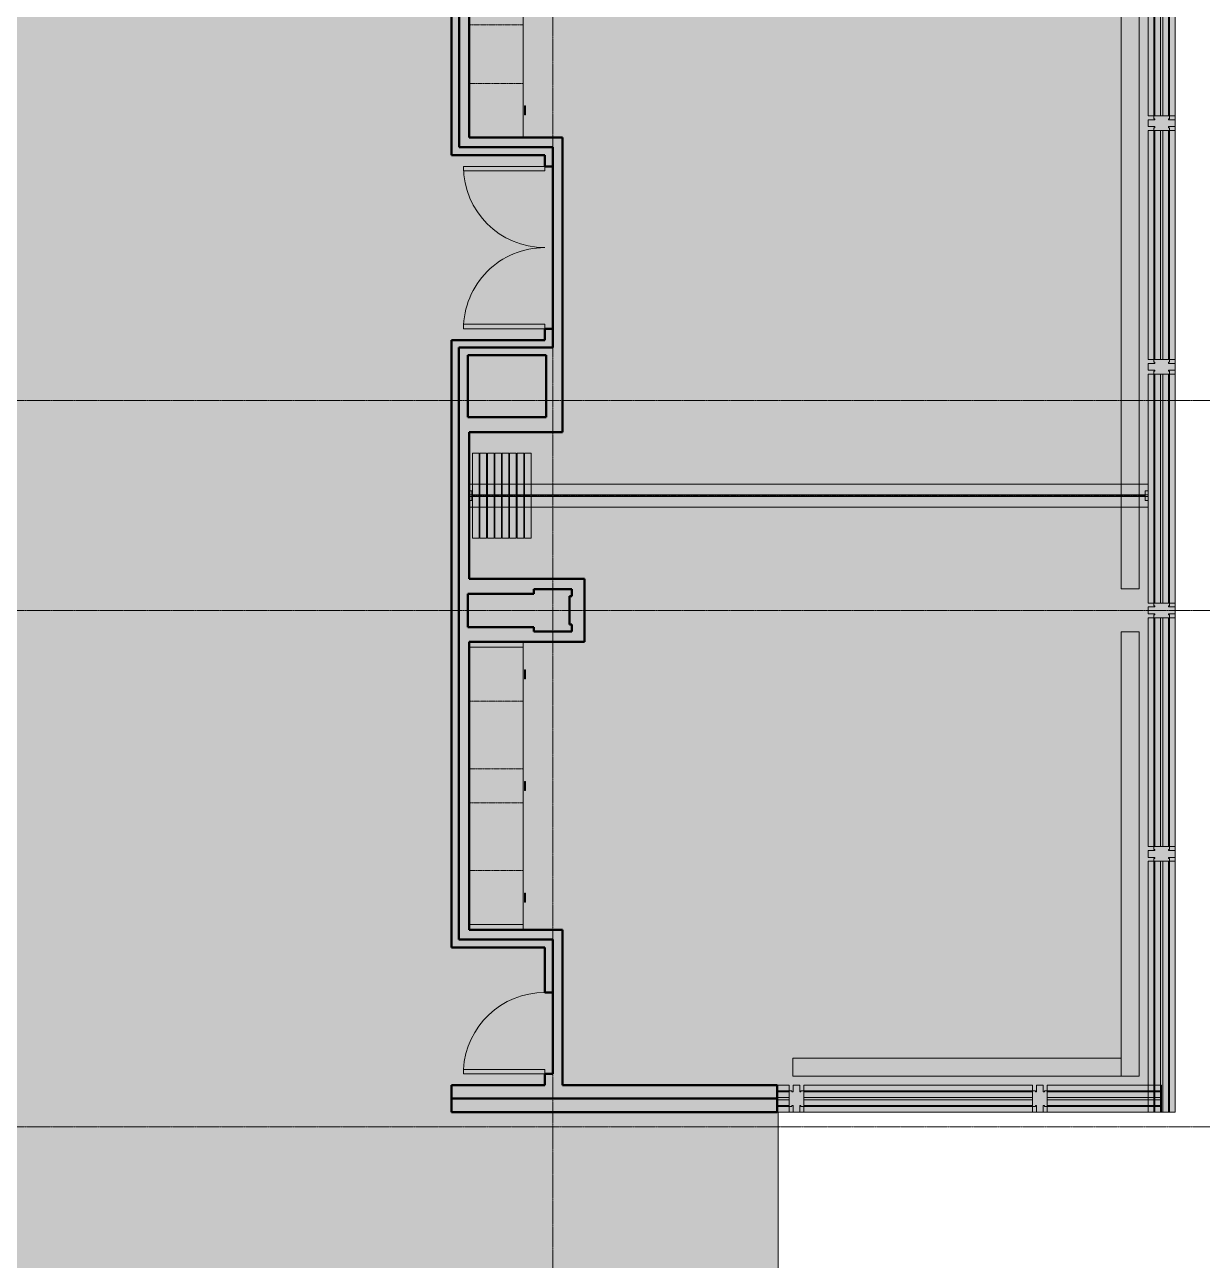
# Model space of a CAD drawing. Header units: inches. Extents: x -223 to 3310, y -687 to 1630.
# Drawn here: x 2034 to 2556, y 360 to 908 of the extents above; entities that cross this region are included whole.
import ezdxf

# ---------------------------------------------------------------- set-up
doc = ezdxf.new("R2010")
doc.units = ezdxf.units.IN
doc.header["$MEASUREMENT"] = 0
doc.linetypes.add('Dash', pattern=[0.25, 0.125, -0.125])
doc.linetypes.add('Grid Line 1_2_', pattern=[0.875, 0.5, -0.125, 0.125, -0.125])
for name, color, linetype, lineweight in [('A-DOOR', 31, 'Continuous', 13), ('A-FLOR', 192, 'Continuous', 13), ('A-FLOR-PATT', 8, 'Continuous', 13), ('A-GLAZ-CURT', 52, 'Continuous', 9), ('A-GLAZ-CWMG', 51, 'Continuous', 9), ('A-WALL', 113, 'Continuous', 13), ('I-WALL', 2, 'Continuous', 13), ('M-EQPM', 50, 'Continuous', 9), ('Q-CASE', 31, 'Continuous', 9), ('Q-SPCQ', 91, 'Continuous', 9), ('Q-SPCQ-HDLN', 91, 'Dash', 9), ('S-GRID', 1, 'Continuous', 9)]:
    doc.layers.add(name, color=color, linetype=linetype, lineweight=lineweight)

# ---------------------------------------------------------------- blocks, each defined once
blk = doc.blocks.new('Door-Double-Flush_Panel - 72_ x 78_-924698-Level 2')
at = {"layer": 'A-DOOR', "lineweight": 20}
for p, q in [((-36, 1.8125), (-36, 37.8125)), ((-36, 37.8125), (-34, 37.8125)), ((-34, 37.8125), (-34, 1.8125)), ((36, 37.8125), (34, 37.8125)), ((34, 37.8125), (34, 1.8125)), ((36, 1.8125), (36, 37.8125)), ((-34, 1.8125), (-36, 1.8125)), ((34, 1.8125), (36, 1.8125))]:
    blk.add_line(p, q, dxfattribs=at)
at = {"layer": 'A-DOOR', "lineweight": 9}
for centre, start, end in [((-36, 1.8125), 360, 90), ((36, 1.8125), 90, 180)]:
    blk.add_arc(centre, 36, start, end, dxfattribs=at)
blk = doc.blocks.new('Single-Flush - 36_ x 84_-924693-Level 2')
at = {"layer": 'A-DOOR', "lineweight": 20}
for p, q in [((16, -1.81), (16, -37.82)), ((18, -1.81), (16, -1.81)), ((18, -1.81), (18, -37.82)), ((18, -37.82), (16, -37.82))]:
    blk.add_line(p, q, dxfattribs=at)
at = {"layer": 'A-DOOR', "lineweight": 9}
blk.add_arc((18, -1.81), 36.07, 180, 266.8211, dxfattribs=at)
blk = doc.blocks.new('System Panel - Glazed-1477306-Level 2')
at = {"layer": 'A-GLAZ-CURT', "lineweight": 13}
for p, q in [((55.62, 0.5), (-55.62, 0.5)), ((-55.62, 0.5), (-55.62, -0.5)), ((55.62, -0.5), (55.62, 0.5)), ((-55.62, -0.5), (55.62, -0.5))]:
    blk.add_line(p, q, dxfattribs=at)
at = {"layer": 'A-GLAZ-CURT'}
for p, q in [((-55.62, 0.5), (-55.62, 0.5)), ((55.62, 0.5), (55.62, 0.5)), ((-55.62, -0.5), (-55.62, -0.5)), ((55.62, -0.5), (55.62, -0.5))]:
    blk.add_line(p, q, dxfattribs=at)
blk = doc.blocks.new('Rectangular Mullion - WCB_Mullion_01-1477305-Level 2')
at = {"layer": 'A-GLAZ-CWMG'}
for p, q in [((2532, 536.74), (2532, 536.74)), ((2532, 536.74), (2535, 536.74)), ((2535, 536.74), (2532, 536.74)), ((2532, 536.74), (2532, 425.5)), ((2532, 425.5), (2532, 536.74)), ((2535, 536.74), (2534.5, 536.74)), ((2534.5, 536.74), (2534.5, 536.74)), ((2534.5, 536.74), (2541.5, 536.74)), ((2541.5, 536.74), (2534.5, 536.74)), ((2534.5, 536.74), (2534.5, 536.74)), ((2534.5, 536.74), (2535, 536.74)), ((2534.5, 425.5), (2534.5, 536.74)), ((2534.5, 425.5), (2534.5, 536.74)), ((2534.5, 425.5), (2534.5, 536.74)), ((2534.5, 425.5), (2534.5, 536.74)), ((2535, 536.74), (2535, 536.74)), ((2535, 536.74), (2535, 536.74)), ((2535, 425.5), (2535, 536.74)), ((2535, 425.5), (2535, 536.74)), ((2535, 425.5), (2535, 536.74)), ((2535, 425.5), (2535, 536.74)), ((2541.5, 536.74), (2541, 536.74)), ((2541, 536.74), (2541, 536.74)), ((2541, 536.74), (2544, 536.74)), ((2544, 536.74), (2541, 536.74)), ((2541, 536.74), (2541, 536.74)), ((2541, 536.74), (2541.5, 536.74)), ((2541, 425.5), (2541, 536.74)), ((2541, 425.5), (2541, 536.74)), ((2541, 425.5), (2541, 536.74)), ((2541, 425.5), (2541, 536.74)), ((2541.5, 536.74), (2541.5, 536.74)), ((2541.5, 536.74), (2541.5, 536.74)), ((2541.5, 425.5), (2541.5, 536.74)), ((2541.5, 425.5), (2541.5, 536.74)), ((2541.5, 425.5), (2541.5, 536.74)), ((2541.5, 425.5), (2541.5, 536.74)), ((2544, 536.74), (2544, 536.74)), ((2544, 425.5), (2544, 536.74)), ((2544, 425.5), (2544, 536.74)), ((2532, 425.5), (2535, 425.5)), ((2535, 425.5), (2532, 425.5)), ((2532, 425.5), (2532, 425.5)), ((2535, 425.5), (2534.5, 425.5)), ((2534.5, 425.5), (2534.5, 425.5)), ((2534.5, 425.5), (2541.5, 425.5)), ((2541.5, 425.5), (2534.5, 425.5)), ((2534.5, 425.5), (2534.5, 425.5)), ((2534.5, 425.5), (2535, 425.5)), ((2535, 425.5), (2535, 425.5)), ((2535, 425.5), (2535, 425.5)), ((2541.5, 425.5), (2541, 425.5)), ((2541, 425.5), (2541, 425.5)), ((2541, 425.5), (2544, 425.5)), ((2544, 425.5), (2541, 425.5)), ((2541, 425.5), (2541, 425.5)), ((2541, 425.5), (2541.5, 425.5)), ((2541.5, 425.5), (2541.5, 425.5)), ((2541.5, 425.5), (2541.5, 425.5)), ((2544, 425.5), (2544, 425.5))]:
    blk.add_line(p, q, dxfattribs=at)
blk = doc.blocks.new('Rectangular Mullion - WCB_Mullion_01-1470516-Level 2')
at = {"layer": 'A-GLAZ-CWMG', "lineweight": 20}
for p, q in [((-1.5, 3), (-1.5, 6)), ((-1.5, 6), (1.5, 6)), ((1.5, 6), (1.5, 3)), ((-3.25, -3.5), (-3.25, 3.5)), ((-3.25, 3.5), (-2, 3.5)), ((-2, 3.5), (-2, 3)), ((-2, 3), (-1.5, 3)), ((1.5, 3), (2, 3)), ((2, 3), (2, 3.5)), ((2, 3.5), (3.25, 3.5)), ((3.25, 3.5), (3.25, -3.5)), ((-2, -3.5), (-3.25, -3.5)), ((-1.5, -3), (-2, -3)), ((-2, -3), (-2, -3.5)), ((-1.5, -6), (-1.5, -3)), ((2, -3), (1.5, -3)), ((1.5, -3), (1.5, -6)), ((2, -3.5), (2, -3)), ((3.25, -3.5), (2, -3.5)), ((1.5, -6), (-1.5, -6))]:
    blk.add_line(p, q, dxfattribs=at)
at = {"layer": 'A-GLAZ-CWMG'}
for p, q in [((-1.5, 6), (-1.5, 6)), ((1.5, 6), (1.5, 6)), ((-3.25, 3.5), (-3.25, 3.5)), ((-2, 3.5), (-2, 3.5)), ((-2, 3), (-2, 3)), ((-1.5, 3), (-1.5, 3)), ((1.5, 3), (1.5, 3)), ((2, 3.5), (2, 3.5)), ((2, 3), (2, 3)), ((3.25, 3.5), (3.25, 3.5)), ((-3.25, -3.5), (-3.25, -3.5)), ((-2, -3), (-2, -3)), ((-2, -3.5), (-2, -3.5)), ((-1.5, -3), (-1.5, -3)), ((1.5, -3), (1.5, -3)), ((2, -3), (2, -3)), ((2, -3.5), (2, -3.5)), ((3.25, -3.5), (3.25, -3.5)), ((-1.5, -6), (-1.5, -6)), ((1.5, -6), (1.5, -6))]:
    blk.add_line(p, q, dxfattribs=at)
blk = doc.blocks.new('System Panel - Glazed-1470518-Level 2')
at = {"layer": 'A-GLAZ-CURT', "lineweight": 13}
for p, q in [((50.75, 0.5), (-50.75, 0.5)), ((-50.75, 0.5), (-50.75, -0.5)), ((50.75, -0.5), (50.75, 0.5)), ((-50.75, -0.5), (50.75, -0.5))]:
    blk.add_line(p, q, dxfattribs=at)
at = {"layer": 'A-GLAZ-CURT'}
for p, q in [((-50.75, 0.5), (-50.75, 0.5)), ((50.75, 0.5), (50.75, 0.5)), ((-50.75, -0.5), (-50.75, -0.5)), ((50.75, -0.5), (50.75, -0.5))]:
    blk.add_line(p, q, dxfattribs=at)
blk = doc.blocks.new('Rectangular Mullion - WCB_Mullion_01-957299-Level 2')
at = {"layer": 'A-GLAZ-CWMG'}
for p, q in [((48, 1184.74), (48, 1184.74)), ((48, 1184.74), (51, 1184.74)), ((51, 1184.74), (48, 1184.74)), ((48, 1184.74), (48, 1083.24)), ((48, 1083.24), (48, 1184.74)), ((51, 1184.74), (50.5, 1184.74)), ((50.5, 1184.74), (50.5, 1184.74)), ((50.5, 1184.74), (57.5, 1184.74)), ((57.5, 1184.74), (50.5, 1184.74)), ((50.5, 1184.74), (50.5, 1184.74)), ((50.5, 1184.74), (51, 1184.74)), ((50.5, 1083.24), (50.5, 1184.74)), ((50.5, 1083.24), (50.5, 1184.74)), ((50.5, 1083.24), (50.5, 1184.74)), ((50.5, 1083.24), (50.5, 1184.74)), ((51, 1184.74), (51, 1184.74)), ((51, 1184.74), (51, 1184.74)), ((51, 1083.24), (51, 1184.74)), ((51, 1083.24), (51, 1184.74)), ((51, 1083.24), (51, 1184.74)), ((51, 1083.24), (51, 1184.74)), ((57.5, 1184.74), (57, 1184.74)), ((57, 1184.74), (57, 1184.74)), ((57, 1184.74), (60, 1184.74)), ((60, 1184.74), (57, 1184.74)), ((57, 1184.74), (57, 1184.74)), ((57, 1184.74), (57.5, 1184.74)), ((57, 1083.24), (57, 1184.74)), ((57, 1083.24), (57, 1184.74)), ((57, 1083.24), (57, 1184.74)), ((57, 1083.24), (57, 1184.74)), ((57.5, 1184.74), (57.5, 1184.74)), ((57.5, 1184.74), (57.5, 1184.74)), ((57.5, 1083.24), (57.5, 1184.74)), ((57.5, 1083.24), (57.5, 1184.74)), ((57.5, 1083.24), (57.5, 1184.74)), ((57.5, 1083.24), (57.5, 1184.74)), ((60, 1184.74), (60, 1184.74)), ((60, 1083.24), (60, 1184.74)), ((60, 1083.24), (60, 1184.74)), ((48, 1083.24), (51, 1083.24)), ((51, 1083.24), (48, 1083.24)), ((48, 1083.24), (48, 1083.24)), ((51, 1083.24), (50.5, 1083.24)), ((50.5, 1083.24), (50.5, 1083.24)), ((50.5, 1083.24), (57.5, 1083.24)), ((57.5, 1083.24), (50.5, 1083.24)), ((50.5, 1083.24), (50.5, 1083.24)), ((50.5, 1083.24), (51, 1083.24)), ((51, 1083.24), (51, 1083.24)), ((51, 1083.24), (51, 1083.24)), ((57.5, 1083.24), (57, 1083.24)), ((57, 1083.24), (57, 1083.24)), ((57, 1083.24), (60, 1083.24)), ((60, 1083.24), (57, 1083.24)), ((57, 1083.24), (57, 1083.24)), ((57, 1083.24), (57.5, 1083.24)), ((57.5, 1083.24), (57.5, 1083.24)), ((57.5, 1083.24), (57.5, 1083.24)), ((60, 1083.24), (60, 1083.24))]:
    blk.add_line(p, q, dxfattribs=at)
blk = doc.blocks.new('System Panel - Glazed-1478079-Level 2')
at = {"layer": 'A-GLAZ-CURT', "lineweight": 13}
for p, q in [((25.38, 0.5), (-25.38, 0.5)), ((-25.38, 0.5), (-25.38, -0.5)), ((25.38, -0.5), (25.38, 0.5)), ((-25.38, -0.5), (25.38, -0.5))]:
    blk.add_line(p, q, dxfattribs=at)
at = {"layer": 'A-GLAZ-CURT'}
for p, q in [((-25.38, 0.5), (-25.38, 0.5)), ((25.38, 0.5), (25.38, 0.5)), ((-25.38, -0.5), (-25.38, -0.5)), ((25.38, -0.5), (25.38, -0.5))]:
    blk.add_line(p, q, dxfattribs=at)
blk = doc.blocks.new('Rectangular Mullion - WCB_Mullion_01-1470574-Level 2')
at = {"layer": 'A-GLAZ-CWMG'}
for p, q in [((2487.25, 437.5), (2487.25, 434.5)), ((2487.25, 434.5), (2487.25, 437.5)), ((2487.25, 437.5), (2487.25, 437.5)), ((2538, 437.5), (2487.25, 437.5)), ((2487.25, 437.5), (2538, 437.5)), ((2487.25, 434.5), (2487.25, 435)), ((2487.25, 435), (2487.25, 435)), ((2487.25, 435), (2487.25, 428)), ((2487.25, 428), (2487.25, 435)), ((2487.25, 435), (2487.25, 435)), ((2487.25, 435), (2487.25, 434.5)), ((2487.25, 435), (2538, 435)), ((2487.25, 435), (2538, 435)), ((2487.25, 435), (2538, 435)), ((2487.25, 435), (2538, 435)), ((2487.25, 434.5), (2487.25, 434.5)), ((2487.25, 434.5), (2487.25, 434.5)), ((2487.25, 434.5), (2538, 434.5)), ((2487.25, 434.5), (2538, 434.5)), ((2487.25, 434.5), (2538, 434.5)), ((2487.25, 434.5), (2538, 434.5)), ((2538, 437.5), (2538, 437.5)), ((2538, 437.5), (2538, 434.5)), ((2538, 434.5), (2538, 437.5)), ((2538, 434.5), (2538, 435)), ((2538, 435), (2538, 435)), ((2538, 435), (2538, 428)), ((2538, 428), (2538, 435)), ((2538, 435), (2538, 435)), ((2538, 435), (2538, 434.5)), ((2538, 434.5), (2538, 434.5)), ((2538, 434.5), (2538, 434.5)), ((2487.25, 428), (2487.25, 428.5)), ((2487.25, 428.5), (2487.25, 428.5)), ((2487.25, 428.5), (2487.25, 425.5)), ((2487.25, 425.5), (2487.25, 428.5)), ((2487.25, 428.5), (2487.25, 428.5)), ((2487.25, 428.5), (2487.25, 428)), ((2487.25, 428.5), (2538, 428.5)), ((2487.25, 428.5), (2538, 428.5)), ((2487.25, 428.5), (2538, 428.5)), ((2487.25, 428.5), (2538, 428.5)), ((2487.25, 428), (2487.25, 428)), ((2487.25, 428), (2487.25, 428)), ((2487.25, 428), (2538, 428)), ((2487.25, 428), (2538, 428)), ((2487.25, 428), (2538, 428)), ((2487.25, 428), (2538, 428)), ((2538, 428), (2538, 428.5)), ((2538, 428.5), (2538, 428.5)), ((2538, 428.5), (2538, 425.5)), ((2538, 425.5), (2538, 428.5)), ((2538, 428.5), (2538, 428.5)), ((2538, 428.5), (2538, 428)), ((2538, 428), (2538, 428)), ((2538, 428), (2538, 428)), ((2487.25, 425.5), (2487.25, 425.5)), ((2487.25, 425.5), (2538, 425.5)), ((2487.25, 425.5), (2538, 425.5)), ((2538, 425.5), (2538, 425.5))]:
    blk.add_line(p, q, dxfattribs=at)
blk = doc.blocks.new('System Panel - Glazed-1478080-Level 2')
at = {"layer": 'A-GLAZ-CURT', "lineweight": 13}
for p, q in [((50.74, 0.5), (-50.74, 0.5)), ((-50.74, 0.5), (-50.74, -0.5)), ((50.74, -0.5), (50.74, 0.5)), ((-50.74, -0.5), (50.74, -0.5))]:
    blk.add_line(p, q, dxfattribs=at)
at = {"layer": 'A-GLAZ-CURT'}
for p, q in [((-50.74, 0.5), (-50.74, 0.5)), ((50.74, 0.5), (50.74, 0.5)), ((-50.74, -0.5), (-50.74, -0.5)), ((50.74, -0.5), (50.74, -0.5))]:
    blk.add_line(p, q, dxfattribs=at)
blk = doc.blocks.new('Rectangular Mullion - WCB_Mullion_01-971887-Level 2')
at = {"layer": 'A-GLAZ-CWMG'}
for p, q in [((2379.27, 437.5), (2379.27, 434.5)), ((2379.27, 434.5), (2379.27, 437.5)), ((2379.27, 437.5), (2379.27, 437.5)), ((2480.75, 437.5), (2379.27, 437.5)), ((2379.27, 437.5), (2480.75, 437.5)), ((2379.27, 434.5), (2379.27, 435)), ((2379.27, 435), (2379.27, 435)), ((2379.27, 435), (2379.27, 428)), ((2379.27, 428), (2379.27, 435)), ((2379.27, 435), (2379.27, 435)), ((2379.27, 435), (2379.27, 434.5)), ((2379.27, 435), (2480.75, 435)), ((2379.27, 435), (2480.75, 435)), ((2379.27, 435), (2480.75, 435)), ((2379.27, 435), (2480.75, 435)), ((2379.27, 434.5), (2379.27, 434.5)), ((2379.27, 434.5), (2379.27, 434.5)), ((2379.27, 434.5), (2480.75, 434.5)), ((2379.27, 434.5), (2480.75, 434.5)), ((2379.27, 434.5), (2480.75, 434.5)), ((2379.27, 434.5), (2480.75, 434.5)), ((2480.75, 437.5), (2480.75, 437.5)), ((2480.75, 437.5), (2480.75, 434.5)), ((2480.75, 434.5), (2480.75, 437.5)), ((2480.75, 434.5), (2480.75, 435)), ((2480.75, 435), (2480.75, 435)), ((2480.75, 435), (2480.75, 428)), ((2480.75, 428), (2480.75, 435)), ((2480.75, 435), (2480.75, 435)), ((2480.75, 435), (2480.75, 434.5)), ((2480.75, 434.5), (2480.75, 434.5)), ((2480.75, 434.5), (2480.75, 434.5)), ((2379.27, 428), (2379.27, 428.5)), ((2379.27, 428.5), (2379.27, 428.5)), ((2379.27, 428.5), (2379.27, 425.5)), ((2379.27, 425.5), (2379.27, 428.5)), ((2379.27, 428.5), (2379.27, 428.5)), ((2379.27, 428.5), (2379.27, 428)), ((2379.27, 428.5), (2480.75, 428.5)), ((2379.27, 428.5), (2480.75, 428.5)), ((2379.27, 428.5), (2480.75, 428.5)), ((2379.27, 428.5), (2480.75, 428.5)), ((2379.27, 428), (2379.27, 428)), ((2379.27, 428), (2379.27, 428)), ((2379.27, 428), (2480.75, 428)), ((2379.27, 428), (2480.75, 428)), ((2379.27, 428), (2480.75, 428)), ((2379.27, 428), (2480.75, 428)), ((2480.75, 428), (2480.75, 428.5)), ((2480.75, 428.5), (2480.75, 428.5)), ((2480.75, 428.5), (2480.75, 425.5)), ((2480.75, 425.5), (2480.75, 428.5)), ((2480.75, 428.5), (2480.75, 428.5)), ((2480.75, 428.5), (2480.75, 428)), ((2480.75, 428), (2480.75, 428)), ((2480.75, 428), (2480.75, 428)), ((2379.27, 425.5), (2379.27, 425.5)), ((2379.27, 425.5), (2480.75, 425.5)), ((2379.27, 425.5), (2480.75, 425.5)), ((2480.75, 425.5), (2480.75, 425.5))]:
    blk.add_line(p, q, dxfattribs=at)
blk = doc.blocks.new('Rectangular Mullion - WCB_Mullion_01-1478078-Level 2')
at = {"layer": 'A-GLAZ-CWMG', "lineweight": 20}
for p, q in [((-1.5, 3), (-1.5, 6)), ((-1.5, 6), (1.5, 6)), ((1.5, 6), (1.5, 3)), ((-3.25, -3.5), (-3.25, 3.5)), ((-3.25, 3.5), (-2, 3.5)), ((-2, 3.5), (-2, 3)), ((-2, 3), (-1.5, 3)), ((1.5, 3), (2, 3)), ((2, 3), (2, 3.5)), ((2, 3.5), (3.25, 3.5)), ((3.25, 3.5), (3.25, -3.5)), ((-2, -3.5), (-3.25, -3.5)), ((-1.5, -3), (-2, -3)), ((-2, -3), (-2, -3.5)), ((-1.5, -6), (-1.5, -3)), ((2, -3), (1.5, -3)), ((1.5, -3), (1.5, -6)), ((2, -3.5), (2, -3)), ((3.25, -3.5), (2, -3.5)), ((1.5, -6), (-1.5, -6))]:
    blk.add_line(p, q, dxfattribs=at)
at = {"layer": 'A-GLAZ-CWMG'}
for p, q in [((-1.5, 6), (-1.5, 6)), ((1.5, 6), (1.5, 6)), ((-3.25, 3.5), (-3.25, 3.5)), ((-2, 3.5), (-2, 3.5)), ((-2, 3), (-2, 3)), ((-1.5, 3), (-1.5, 3)), ((1.5, 3), (1.5, 3)), ((2, 3.5), (2, 3.5)), ((2, 3), (2, 3)), ((3.25, 3.5), (3.25, 3.5)), ((-3.25, -3.5), (-3.25, -3.5)), ((-2, -3), (-2, -3)), ((-2, -3.5), (-2, -3.5)), ((-1.5, -3), (-1.5, -3)), ((1.5, -3), (1.5, -3)), ((2, -3), (2, -3)), ((2, -3.5), (2, -3.5)), ((3.25, -3.5), (3.25, -3.5)), ((-1.5, -6), (-1.5, -6)), ((1.5, -6), (1.5, -6))]:
    blk.add_line(p, q, dxfattribs=at)
blk = doc.blocks.new('System Panel - Glazed-1478081-Level 2')
at = {"layer": 'A-GLAZ-CURT', "lineweight": 13}
for p, q in [((2.63, 0.5), (-2.63, 0.5)), ((-2.63, 0.5), (-2.63, -0.5)), ((2.63, -0.5), (2.63, 0.5)), ((-2.63, -0.5), (2.63, -0.5))]:
    blk.add_line(p, q, dxfattribs=at)
at = {"layer": 'A-GLAZ-CURT'}
for p, q in [((-2.63, 0.5), (-2.63, 0.5)), ((2.63, 0.5), (2.63, 0.5)), ((-2.63, -0.5), (-2.63, -0.5)), ((2.63, -0.5), (2.63, -0.5))]:
    blk.add_line(p, q, dxfattribs=at)
blk = doc.blocks.new('Rectangular Mullion - WCB_Mullion_01-971890-Level 2')
at = {"layer": 'A-GLAZ-CWMG'}
for p, q in [((2367.5, 437.5), (2367.5, 434.5)), ((2367.5, 434.5), (2367.5, 437.5)), ((2367.5, 437.5), (2367.5, 437.5)), ((2372.77, 437.5), (2367.5, 437.5)), ((2367.5, 437.5), (2372.77, 437.5)), ((2367.5, 434.5), (2367.5, 435)), ((2367.5, 435), (2367.5, 435)), ((2367.5, 435), (2367.5, 428)), ((2367.5, 428), (2367.5, 435)), ((2367.5, 435), (2367.5, 435)), ((2367.5, 435), (2367.5, 434.5)), ((2367.5, 435), (2372.77, 435)), ((2367.5, 435), (2372.77, 435)), ((2367.5, 435), (2372.77, 435)), ((2367.5, 435), (2372.77, 435)), ((2367.5, 434.5), (2367.5, 434.5)), ((2367.5, 434.5), (2367.5, 434.5)), ((2367.5, 434.5), (2372.77, 434.5)), ((2367.5, 434.5), (2372.77, 434.5)), ((2367.5, 434.5), (2372.77, 434.5)), ((2367.5, 434.5), (2372.77, 434.5)), ((2372.77, 437.5), (2372.77, 437.5)), ((2372.77, 437.5), (2372.77, 434.5)), ((2372.77, 434.5), (2372.77, 437.5)), ((2372.77, 434.5), (2372.77, 435)), ((2372.77, 435), (2372.77, 435)), ((2372.77, 435), (2372.77, 428)), ((2372.77, 428), (2372.77, 435)), ((2372.77, 435), (2372.77, 435)), ((2372.77, 435), (2372.77, 434.5)), ((2372.77, 434.5), (2372.77, 434.5)), ((2372.77, 434.5), (2372.77, 434.5)), ((2367.5, 428), (2367.5, 428.5)), ((2367.5, 428.5), (2367.5, 428.5)), ((2367.5, 428.5), (2367.5, 425.5)), ((2367.5, 425.5), (2367.5, 428.5)), ((2367.5, 428.5), (2367.5, 428.5)), ((2367.5, 428.5), (2367.5, 428)), ((2367.5, 428.5), (2372.77, 428.5)), ((2367.5, 428.5), (2372.77, 428.5)), ((2367.5, 428.5), (2372.77, 428.5)), ((2367.5, 428.5), (2372.77, 428.5)), ((2367.5, 428), (2367.5, 428)), ((2367.5, 428), (2367.5, 428)), ((2367.5, 428), (2372.77, 428)), ((2367.5, 428), (2372.77, 428)), ((2367.5, 428), (2372.77, 428)), ((2367.5, 428), (2372.77, 428)), ((2372.77, 428), (2372.77, 428.5)), ((2372.77, 428.5), (2372.77, 428.5)), ((2372.77, 428.5), (2372.77, 425.5)), ((2372.77, 425.5), (2372.77, 428.5)), ((2372.77, 428.5), (2372.77, 428.5)), ((2372.77, 428.5), (2372.77, 428)), ((2372.77, 428), (2372.77, 428)), ((2372.77, 428), (2372.77, 428)), ((2367.5, 425.5), (2367.5, 425.5)), ((2367.5, 425.5), (2372.77, 425.5)), ((2367.5, 425.5), (2372.77, 425.5)), ((2372.77, 425.5), (2372.77, 425.5))]:
    blk.add_line(p, q, dxfattribs=at)
blk = doc.blocks.new('Counter Top-Island - 24_ Depth-1055061-Level 2')
at = {"layer": 'Q-CASE'}
for p, q in [((80.36, 1), (-47.26, 1)), ((-47.26, 1), (-47.26, -23)), ((80.36, -23), (80.36, 1)), ((-47.26, -23), (80.36, -23))]:
    blk.add_line(p, q, dxfattribs=at)
blk = doc.blocks.new('Counter Top-Island - 24_ Depth-1055133-Level 2')
at = {"layer": 'Q-CASE'}
for p, q in [((53.05, 1), (-47.26, 1)), ((-47.26, 1), (-47.26, -23)), ((53.05, -23), (53.05, 1)), ((-47.26, -23), (53.05, -23))]:
    blk.add_line(p, q, dxfattribs=at)
blk = doc.blocks.new('Generic Fin Tube Cover - Generic Fin Tube Cover-1512891-Level 2')
at = {"layer": 'M-EQPM'}
for p, q in [((283.19, 8), (-283.19, 8)), ((-283.19, 8), (-283.19, 0)), ((-283.19, 0), (-283.19, 8)), ((-283.19, 8), (283.19, 8)), ((-283.19, 8), (-283.19, 8)), ((-283.19, 0), (283.19, 0)), ((283.19, 0), (-283.19, 0)), ((-283.19, 0), (-283.19, 0))]:
    blk.add_line(p, q, dxfattribs=at)
blk = doc.blocks.new('Generic Fin Tube Cover - Generic Fin Tube Cover-1513086-Level 2')
at = {"layer": 'M-EQPM'}
for p, q in [((98.5, 8), (-98.5, 8)), ((-98.5, 8), (-98.5, 0)), ((-98.5, 0), (-98.5, 8)), ((-98.5, 8), (98.5, 8)), ((-98.5, 8), (-98.5, 8)), ((98.5, 0), (98.5, 8)), ((98.5, 8), (98.5, 0)), ((98.5, 8), (98.5, 8)), ((-98.5, 0), (98.5, 0)), ((98.5, 0), (-98.5, 0)), ((-98.5, 0), (-98.5, 0)), ((98.5, 0), (98.5, 0))]:
    blk.add_line(p, q, dxfattribs=at)
blk = doc.blocks.new('Generic Fin Tube Cover - Generic Fin Tube Cover-1513257-Level 2')
at = {"layer": 'M-EQPM'}
for p, q in [((72.75, 8), (-72.75, 8)), ((-72.75, 8), (-72.75, 0)), ((-72.75, 0), (-72.75, 8)), ((-72.75, 8), (72.75, 8)), ((-72.75, 8), (-72.75, 8)), ((72.75, 0), (72.75, 8)), ((72.75, 8), (72.75, 0)), ((72.75, 8), (72.75, 8)), ((-72.75, 0), (72.75, 0)), ((72.75, 0), (-72.75, 0)), ((-72.75, 0), (-72.75, 0)), ((72.75, 0), (72.75, 0))]:
    blk.add_line(p, q, dxfattribs=at)
blk = doc.blocks.new('Folding_Partition_-_Paired_Panels - Modernfold 942-2975618-Level 2')
at = {"layer": 'Q-SPCQ'}
for p, q in [((-42, 14.82), (-45, 14.82)), ((-45, 14.82), (-45, -22.82)), ((-45, -22.82), (-45, 14.82)), ((-45, 14.82), (-42, 14.82)), ((-45, 14.82), (-45, 14.82)), ((-42, -22.82), (-42, 14.82)), ((-42, 14.82), (-42, -22.82)), ((-42, 14.82), (-42, 14.82)), ((-38.75, 14.82), (-41.75, 14.82)), ((-41.75, 14.82), (-41.75, -22.82)), ((-41.75, -22.82), (-41.75, 14.82)), ((-41.75, 14.82), (-38.75, 14.82)), ((-41.75, 14.82), (-41.75, 14.82)), ((-38.75, -22.82), (-38.75, 14.82)), ((-38.75, 14.82), (-38.75, -22.82)), ((-38.75, 14.82), (-38.75, 14.82)), ((-35.42, 14.82), (-38.42, 14.82)), ((-38.42, 14.82), (-38.42, -22.82)), ((-38.42, -22.82), (-38.42, 14.82)), ((-38.42, 14.82), (-35.42, 14.82)), ((-38.42, 14.82), (-38.42, 14.82)), ((-35.42, -22.82), (-35.42, 14.82)), ((-35.42, 14.82), (-35.42, -22.82)), ((-35.42, 14.82), (-35.42, 14.82)), ((-32.17, 14.82), (-35.17, 14.82)), ((-35.17, 14.82), (-35.17, -22.82)), ((-35.17, -22.82), (-35.17, 14.82)), ((-35.17, 14.82), (-32.17, 14.82)), ((-35.17, 14.82), (-35.17, 14.82)), ((-32.17, -22.82), (-32.17, 14.82)), ((-32.17, 14.82), (-32.17, -22.82)), ((-32.17, 14.82), (-32.17, 14.82)), ((-28.83, 14.82), (-31.83, 14.82)), ((-31.83, 14.82), (-31.83, -22.82)), ((-31.83, -22.82), (-31.83, 14.82)), ((-31.83, 14.82), (-28.83, 14.82)), ((-31.83, 14.82), (-31.83, 14.82)), ((-28.83, -22.82), (-28.83, 14.82)), ((-28.83, 14.82), (-28.83, -22.82)), ((-28.83, 14.82), (-28.83, 14.82)), ((-25.58, 14.82), (-28.58, 14.82)), ((-28.58, 14.82), (-28.58, -22.82)), ((-28.58, -22.82), (-28.58, 14.82)), ((-28.58, 14.82), (-25.58, 14.82)), ((-28.58, 14.82), (-28.58, 14.82)), ((-25.58, -22.82), (-25.58, 14.82)), ((-25.58, 14.82), (-25.58, -22.82)), ((-25.58, 14.82), (-25.58, 14.82)), ((-22.25, 14.82), (-25.25, 14.82)), ((-25.25, 14.82), (-25.25, -22.82)), ((-25.25, -22.82), (-25.25, 14.82)), ((-25.25, 14.82), (-22.25, 14.82)), ((-25.25, 14.82), (-25.25, 14.82)), ((-22.25, -22.82), (-22.25, 14.82)), ((-22.25, 14.82), (-22.25, -22.82)), ((-22.25, 14.82), (-22.25, 14.82)), ((-19, 14.82), (-22, 14.82)), ((-22, 14.82), (-22, -22.82)), ((-22, -22.82), (-22, 14.82)), ((-22, 14.82), (-19, 14.82)), ((-22, 14.82), (-22, 14.82)), ((-19, -22.82), (-19, 14.82)), ((-19, 14.82), (-19, -22.82)), ((-19, 14.82), (-19, 14.82)), ((-318.63, -3.62), (-318.63, 1.12)), ((-318.63, 1.12), (-318.63, 1.12)), ((-318.63, 1.12), (-318.63, -3.62)), ((-318.63, 1.12), (-17.5, 1.12)), ((-318.63, 1.12), (-17.5, 1.12)), ((-17.5, -3.62), (-17.5, 1.12)), ((-17.5, 1.12), (-17.5, 1.12)), ((-17.5, 1.12), (-17.5, -3.62)), ((-317.38, -1.88), (-318.63, -1.88)), ((-318.63, -1.88), (-318.63, -6.13)), ((-318.63, -6.13), (-318.63, -1.88)), ((-318.63, -1.88), (-317.38, -1.88)), ((-318.63, -1.88), (-318.63, -1.88)), ((-318.63, -3.62), (-318.63, -3.62)), ((-17.5, -3.62), (-318.63, -3.62)), ((-318.63, -3.62), (-17.5, -3.62)), ((-318.63, -4.37), (-318.63, -9.13)), ((-318.63, -9.13), (-318.63, -4.37)), ((-318.63, -4.37), (-318.63, -4.37)), ((-17.5, -4.37), (-318.63, -4.37)), ((-318.63, -4.37), (-17.5, -4.37)), ((-317.38, -6.13), (-317.38, -1.88)), ((-317.38, -1.88), (-317.38, -6.13)), ((-317.38, -1.88), (-317.38, -1.88)), ((-17.5, -1.88), (-18.75, -1.88)), ((-18.75, -1.88), (-18.75, -6.13)), ((-18.75, -6.13), (-18.75, -1.88)), ((-18.75, -1.88), (-17.5, -1.88)), ((-18.75, -1.88), (-18.75, -1.88)), ((-17.5, -6.13), (-17.5, -1.88)), ((-17.5, -1.88), (-17.5, -6.13)), ((-17.5, -1.88), (-17.5, -1.88)), ((-17.5, -3.62), (-17.5, -3.62)), ((-17.5, -4.37), (-17.5, -4.37)), ((-17.5, -4.37), (-17.5, -9.13)), ((-17.5, -9.13), (-17.5, -4.37)), ((-318.63, -6.13), (-317.38, -6.13)), ((-317.38, -6.13), (-318.63, -6.13)), ((-318.63, -6.13), (-318.63, -6.13)), ((-318.63, -9.13), (-318.63, -9.13)), ((-318.63, -9.13), (-17.5, -9.13)), ((-318.63, -9.13), (-17.5, -9.13)), ((-317.38, -6.13), (-317.38, -6.13)), ((-18.75, -6.13), (-17.5, -6.13)), ((-17.5, -6.13), (-18.75, -6.13)), ((-18.75, -6.13), (-18.75, -6.13)), ((-17.5, -6.13), (-17.5, -6.13)), ((-17.5, -9.13), (-17.5, -9.13)), ((-45, -22.82), (-42, -22.82)), ((-42, -22.82), (-45, -22.82)), ((-45, -22.82), (-45, -22.82)), ((-42, -22.82), (-42, -22.82)), ((-41.75, -22.82), (-38.75, -22.82)), ((-38.75, -22.82), (-41.75, -22.82)), ((-41.75, -22.82), (-41.75, -22.82)), ((-38.75, -22.82), (-38.75, -22.82)), ((-38.42, -22.82), (-35.42, -22.82)), ((-35.42, -22.82), (-38.42, -22.82)), ((-38.42, -22.82), (-38.42, -22.82)), ((-35.42, -22.82), (-35.42, -22.82)), ((-35.17, -22.82), (-32.17, -22.82)), ((-32.17, -22.82), (-35.17, -22.82)), ((-35.17, -22.82), (-35.17, -22.82)), ((-32.17, -22.82), (-32.17, -22.82)), ((-31.83, -22.82), (-28.83, -22.82)), ((-28.83, -22.82), (-31.83, -22.82)), ((-31.83, -22.82), (-31.83, -22.82)), ((-28.83, -22.82), (-28.83, -22.82)), ((-28.58, -22.82), (-25.58, -22.82)), ((-25.58, -22.82), (-28.58, -22.82)), ((-28.58, -22.82), (-28.58, -22.82)), ((-25.58, -22.82), (-25.58, -22.82)), ((-25.25, -22.82), (-22.25, -22.82)), ((-22.25, -22.82), (-25.25, -22.82)), ((-25.25, -22.82), (-25.25, -22.82)), ((-22.25, -22.82), (-22.25, -22.82)), ((-22, -22.82), (-19, -22.82)), ((-19, -22.82), (-22, -22.82)), ((-22, -22.82), (-22, -22.82)), ((-19, -22.82), (-19, -22.82))]:
    blk.add_line(p, q, dxfattribs=at)
at = {"layer": 'Q-SPCQ-HDLN'}
for p, q in [((-19, 1.12), (-317.38, 1.12)), ((-19, -4), (-317.38, -4)), ((-19, -9.13), (-317.38, -9.13))]:
    blk.add_line(p, q, dxfattribs=at)
blk = doc.blocks.new('Base Cabinet-3 Drawers - 24__D24-1736287-Level 2')
at = {"layer": 'Q-CASE', "linetype": 'Dash'}
for p, q in [((-11.26, 24), (12.74, 24)), ((-11.26, 0), (-11.26, 24)), ((12.74, 24), (12.74, 0)), ((12.74, 0), (-11.26, 0))]:
    blk.add_line(p, q, dxfattribs=at)
at = {"layer": 'Q-CASE'}
for p, q in [((2.74, 25), (-1.26, 25)), ((-1.26, 25), (-1.26, 25)), ((-1.26, 25), (2.74, 25)), ((2.74, 25), (-1.26, 25)), ((-1.26, 25), (-1.26, 25)), ((-1.26, 25), (2.74, 25)), ((2.74, 25), (-1.26, 25)), ((-1.26, 25), (-1.26, 25)), ((-1.26, 25), (2.74, 25)), ((-1.26, 25), (-1.26, 24.5)), ((-1.26, 25), (-1.26, 24.5)), ((-1.26, 25), (-1.26, 24.5)), ((-1.26, 25), (-1.26, 24.5)), ((-1.26, 25), (-1.26, 24.5)), ((-1.26, 25), (-1.26, 24.5)), ((2.74, 24.5), (-1.26, 24.5)), ((-1.26, 24.5), (-1.26, 24.5)), ((-1.26, 24.5), (2.74, 24.5)), ((2.74, 24.5), (-1.26, 24.5)), ((-1.26, 24.5), (-1.26, 24.5)), ((-1.26, 24.5), (2.74, 24.5)), ((2.74, 24.5), (-1.26, 24.5)), ((-1.26, 24.5), (-1.26, 24.5)), ((-1.26, 24.5), (2.74, 24.5)), ((2.74, 25), (2.74, 25)), ((2.74, 25), (2.74, 25)), ((2.74, 25), (2.74, 25)), ((2.74, 24.5), (2.74, 25)), ((2.74, 25), (2.74, 24.5)), ((2.74, 24.5), (2.74, 25)), ((2.74, 25), (2.74, 24.5)), ((2.74, 24.5), (2.74, 25)), ((2.74, 25), (2.74, 24.5)), ((2.74, 24.5), (2.74, 24.5)), ((2.74, 24.5), (2.74, 24.5)), ((2.74, 24.5), (2.74, 24.5))]:
    blk.add_line(p, q, dxfattribs=at)
blk = doc.blocks.new('Base Cabinet-Double Door _ 2 Drawer - 26__D24-2916649-Level 2')
at = {"layer": 'Q-CASE', "linetype": 'Dash'}
for p, q in [((13.74, 0), (-12.26, 0)), ((-12.26, 0), (-12.26, -24)), ((13.74, -24), (13.74, 0)), ((-12.26, -24), (13.74, -24))]:
    blk.add_line(p, q, dxfattribs=at)
blk = doc.blocks.new('Base Cabinet-Double Door _ 2 Drawer - 30__D24-1806214-Level 2')
at = {"layer": 'Q-CASE', "linetype": 'Dash'}
for p, q in [((15.74, 0), (-14.26, 0)), ((-14.26, 0), (-14.26, -24)), ((15.74, -24), (15.74, 0)), ((-14.26, -24), (15.74, -24))]:
    blk.add_line(p, q, dxfattribs=at)
blk = doc.blocks.new('Base Cabinet-3 Drawers - 15__D24-2920024-Level 2')
at = {"layer": 'Q-CASE', "linetype": 'Dash'}
for p, q in [((-6.76, 24), (8.24, 24)), ((-6.76, 0), (-6.76, 24)), ((8.24, 24), (8.24, 0)), ((8.24, 0), (-6.76, 0))]:
    blk.add_line(p, q, dxfattribs=at)
at = {"layer": 'Q-CASE'}
for p, q in [((2.74, 25), (-1.26, 25)), ((-1.26, 25), (-1.26, 25)), ((-1.26, 25), (2.74, 25)), ((2.74, 25), (-1.26, 25)), ((-1.26, 25), (-1.26, 25)), ((-1.26, 25), (2.74, 25)), ((2.74, 25), (-1.26, 25)), ((-1.26, 25), (-1.26, 25)), ((-1.26, 25), (2.74, 25)), ((-1.26, 25), (-1.26, 24.5)), ((-1.26, 25), (-1.26, 24.5)), ((-1.26, 25), (-1.26, 24.5)), ((-1.26, 25), (-1.26, 24.5)), ((-1.26, 25), (-1.26, 24.5)), ((-1.26, 25), (-1.26, 24.5)), ((2.74, 24.5), (-1.26, 24.5)), ((-1.26, 24.5), (-1.26, 24.5)), ((-1.26, 24.5), (2.74, 24.5)), ((2.74, 24.5), (-1.26, 24.5)), ((-1.26, 24.5), (-1.26, 24.5)), ((-1.26, 24.5), (2.74, 24.5)), ((2.74, 24.5), (-1.26, 24.5)), ((-1.26, 24.5), (-1.26, 24.5)), ((-1.26, 24.5), (2.74, 24.5)), ((2.74, 25), (2.74, 25)), ((2.74, 25), (2.74, 25)), ((2.74, 25), (2.74, 25)), ((2.74, 24.5), (2.74, 25)), ((2.74, 25), (2.74, 24.5)), ((2.74, 24.5), (2.74, 25)), ((2.74, 25), (2.74, 24.5)), ((2.74, 24.5), (2.74, 25)), ((2.74, 25), (2.74, 24.5)), ((2.74, 24.5), (2.74, 24.5)), ((2.74, 24.5), (2.74, 24.5)), ((2.74, 24.5), (2.74, 24.5))]:
    blk.add_line(p, q, dxfattribs=at)
blk = doc.blocks.new('Base Cabinet-Filler - Base Cabinet-Filler D24_-3044362-Level 2')
at = {"layer": 'Q-CASE', "linetype": 'Dash'}
for p, q in [((-0.42, 24), (1.89, 24)), ((-0.42, 0), (-0.42, 24)), ((1.89, 24), (1.89, 0)), ((1.89, 0), (-0.42, 0))]:
    blk.add_line(p, q, dxfattribs=at)

msp = doc.modelspace()

# ---------------------------------------------------------------- hatches: boundary and pattern name
at = {"layer": 'A-FLOR-PATT', "lineweight": 9}
h = msp.add_hatch(dxfattribs=at)
h.set_pattern_fill('FP_1', color=256, style=0, pattern_type=2)
h.set_pattern_definition([(0, (0, 0), (30.72, 7.68), [1.267, -21.773, 1.267, -21.773, -122.88]), (0, (0, 0), (30.72, 7.68), [-46.08, 1.267, -44.813, 1.267, -21.773, -53.76]), (0, (0, 0), (30.72, 7.68), [-115.2, 1.267, -14.093, 1.267, -37.133]), (120, (11.52, 3.84), (-22.011075, 22.7643), [1.267, -21.773, 1.267, -21.773, -122.88]), (120, (11.52, 3.84), (-22.011075, 22.7643), [-46.08, 1.267, -44.813, 1.267, -21.773, -53.76]), (120, (11.52, 3.84), (-22.011075, 22.7643), [-115.2, 1.267, -14.093, 1.267, -37.133]), (240, (15.36, 19.2), (-8.708925, -30.4443), [1.267, -21.773, 1.267, -21.773, -122.88]), (240, (15.36, 19.2), (-8.708925, -30.4443), [-46.08, 1.267, -44.813, 1.267, -21.773, -53.76]), (240, (15.36, 19.2), (-8.708925, -30.4443), [-115.2, 1.267, -14.093, 1.267, -37.133])])
h.paths.add_polyline_path([(992.07, 270), (992.07, -145.5), (952.07, -145.5), (952.07, 48), (48, 48), (48, 1248), (1028.25, 1248), (1028.25, 1507.06), (1563.75, 1507.06), (1563.75, 1248), (2544, 1248), (2544, 426), (2544, 425.5), (2367.94, 425.5), (2367.94, 325.25), (2367.94, 196), (2231.44, 196), (2231.44, -161.25), (1980.97, -161.25), (1980.97, 236), (1836, 236), (1836, 212), (1187.5, 212), (1187.5, 236), (1057.07, 236), (1057.07, 270)], flags=0)
h.paths.add_polyline_path([(941, 613), (846, 613), (846, 500), (941, 500)], flags=0)
h.paths.add_polyline_path([(1632.07, 1224), (1632.07, 1046), (1692.07, 1046), (1692.07, 1224)], flags=0)
h.paths.add_polyline_path([(786.15, 748), (712.99, 748), (712.99, 838.87), (664.99, 838.87), (664.99, 426.5), (834.15, 426.5), (834.15, 838.87), (786.15, 838.87)], flags=0)

# ---------------------------------------------------------------- linework, layer by layer
at = {"layer": 'A-FLOR'}
for p, q in [((2544, 1248), (2544, 425.5)), ((2544, 425.5), (2367.94, 425.5)), ((2367.94, 425.5), (2367.94, 196))]:
    msp.add_line(p, q, dxfattribs=at)
at = {"layer": 'A-WALL', "lineweight": 50}
for p, q in [((2268, 764.5), (2265, 764.5)), ((2272.25, 727), (2272.25, 764.5)), ((2265, 761.19), (2265, 733.62)), ((2265, 727), (2272.25, 727)), ((2223, 437.5), (2223, 425.5)), ((2264.38, 437.5), (2223, 437.5)), ((2367.5, 437.5), (2272.25, 437.5)), ((2367.5, 425.5), (2367.5, 437.5)), ((2223, 431.5), (2367.5, 431.5)), ((2223, 425.5), (2367.5, 425.5))]:
    msp.add_line(p, q, dxfattribs=at)
at = {"layer": 'I-WALL', "lineweight": 50}
for p, q in [((2226.48, 853.44), (2226.48, 991.62)), ((2223, 988), (2223, 849.81)), ((2226.48, 986), (2226.48, 853.44)), ((2230.88, 857.69), (2230.88, 958)), ((2272.25, 857.69), (2230.88, 857.69)), ((2272.25, 764.5), (2272.25, 857.69)), ((2223, 849.81), (2264.38, 849.81)), ((2268, 853.44), (2226.48, 853.44)), ((2226.48, 853.44), (2268, 853.44)), ((2264.38, 849.81), (2264.38, 844.84)), ((2268, 844.84), (2268, 853.44)), ((2268, 853.44), (2268, 764.5)), ((2264.38, 844.84), (2268, 844.84)), ((2264.38, 772.84), (2264.38, 767.81)), ((2268, 772.84), (2264.38, 772.84)), ((2268, 764.5), (2268, 772.84)), ((2264.38, 767.81), (2223, 767.81)), ((2223, 767.81), (2223, 498.5)), ((2226.31, 764.5), (2268, 764.5)), ((2226.31, 502.12), (2226.31, 764.5)), ((2265, 764.5), (2226.31, 764.5)), ((2226.31, 764.5), (2226.31, 727)), ((2230.25, 761.19), (2265, 761.19)), ((2230.25, 733.62), (2230.25, 761.19)), ((2265, 733.62), (2230.25, 733.62)), ((2226.31, 727), (2226.31, 655.37)), ((2230.88, 727), (2265, 727)), ((2230.88, 662), (2230.88, 727)), ((2259.63, 662), (2230.88, 662)), ((2282, 662), (2259.63, 662)), ((2282, 641.69), (2282, 662)), ((2226.31, 655.37), (2226.31, 640.62)), ((2230.25, 655.37), (2259.63, 655.37)), ((2230.25, 640.62), (2230.25, 655.37)), ((2259.63, 655.37), (2259.63, 657.38)), ((2259.63, 657.38), (2276.38, 657.38)), ((2276.38, 654.31), (2275.38, 654.31)), ((2275.38, 654.31), (2275.38, 641.69)), ((2276.38, 657.38), (2276.38, 654.31)), ((2275.38, 641.69), (2276.38, 641.69)), ((2276.38, 641.69), (2276.38, 638.62)), ((2282, 634), (2282, 641.69)), ((2226.31, 640.62), (2226.31, 502.12)), ((2259.63, 640.62), (2230.25, 640.62)), ((2259.63, 638.62), (2259.63, 640.62)), ((2276.38, 638.62), (2259.63, 638.62)), ((2230.88, 634), (2282, 634)), ((2230.88, 506.37), (2230.88, 634)), ((2272.25, 506.37), (2230.88, 506.37)), ((2272.25, 437.5), (2272.25, 506.37)), ((2268, 502.12), (2226.31, 502.12)), ((2226.31, 502.12), (2268, 502.12)), ((2268, 478.5), (2268, 502.12)), ((2268, 502.12), (2268, 442.5)), ((2223, 498.5), (2264.38, 498.5)), ((2264.38, 498.5), (2264.38, 478.5)), ((2264.38, 478.5), (2268, 478.5)), ((2264.38, 442.5), (2264.38, 437.5)), ((2268, 442.5), (2264.38, 442.5))]:
    msp.add_line(p, q, dxfattribs=at)
at = {"layer": 'S-GRID', "linetype": 'Grid Line 1_2_'}
for p, q in [((2268.07, -687.09), (2268.07, 1581.66)), ((-200, 741), (3261.6, 741)), ((-200, 648), (3261.6, 648)), ((-200, 419), (3261.6, 419))]:
    msp.add_line(p, q, dxfattribs=at)

# ---------------------------------------------------------------- block references
at = {"layer": 'A-DOOR'}
for name, p, rotation in [('Door-Double-Flush_Panel - 72_ x 78_-924698-Level 2', (2266.19, 808.84), 90), ('Single-Flush - 36_ x 84_-924693-Level 2', (2266.19, 460.5), 270)]:
    msp.add_blockref(name, p, dxfattribs=dict(at, rotation=rotation))
at = {"layer": 'A-GLAZ-CURT'}
for name, p, rotation in [('System Panel - Glazed-1470518-Level 2', (2538, 917.99), 269.9999999999999), ('System Panel - Glazed-1470518-Level 2', (2538, 809.99), 269.9999999999999), ('System Panel - Glazed-1470518-Level 2', (2538, 701.99), 269.9999999999999), ('System Panel - Glazed-1470518-Level 2', (2538, 593.99), 269.9999999999999), ('System Panel - Glazed-1477306-Level 2', (2538, 481.12), 269.9999999999999), ('System Panel - Glazed-1478081-Level 2', (2370.13, 431.5), 180), ('System Panel - Glazed-1478080-Level 2', (2430.01, 431.5), 180), ('System Panel - Glazed-1478079-Level 2', (2512.62, 431.5), 180)]:
    msp.add_blockref(name, p, dxfattribs=dict(at, rotation=rotation))
at = {"layer": 'A-GLAZ-CWMG'}
for name, p in [('Rectangular Mullion - WCB_Mullion_01-957299-Level 2', (2484, -216)), ('Rectangular Mullion - WCB_Mullion_01-957299-Level 2', (2484, -324)), ('Rectangular Mullion - WCB_Mullion_01-957299-Level 2', (2484, -432)), ('Rectangular Mullion - WCB_Mullion_01-957299-Level 2', (2484, -540)), ('Rectangular Mullion - WCB_Mullion_01-1477305-Level 2', (0, 0)), ('Rectangular Mullion - WCB_Mullion_01-971890-Level 2', (0, 0)), ('Rectangular Mullion - WCB_Mullion_01-971887-Level 2', (0, 0)), ('Rectangular Mullion - WCB_Mullion_01-1470574-Level 2', (0, 0))]:
    msp.add_blockref(name, p, dxfattribs=at)
at = {"layer": 'A-GLAZ-CWMG', "extrusion": (0, 0, -1), "rotation": 270.0000000000001}
for p in [(-2538, 864), (-2538, 756), (-2538, 648), (-2538, 540)]:
    msp.add_blockref('Rectangular Mullion - WCB_Mullion_01-1470516-Level 2', p, dxfattribs=at)
at = {"layer": 'A-GLAZ-CWMG', "extrusion": (0, 0, -1)}
for p in [(-2376.02, 431.5), (-2484, 431.5)]:
    msp.add_blockref('Rectangular Mullion - WCB_Mullion_01-1478078-Level 2', p, dxfattribs=at)
at = {"layer": 'M-EQPM'}
for name, p, rotation in [('Generic Fin Tube Cover - Generic Fin Tube Cover-1512891-Level 2', (2528, 940.81), 89.9999999999999), ('Generic Fin Tube Cover - Generic Fin Tube Cover-1513086-Level 2', (2528, 540), 90)]:
    msp.add_blockref(name, p, dxfattribs=dict(at, rotation=rotation))
msp.add_blockref('Generic Fin Tube Cover - Generic Fin Tube Cover-1513257-Level 2', (2447.25, 441.5), dxfattribs=at)
at = {"layer": 'Q-CASE'}
for name, p, rotation in [('Counter Top-Island - 24_ Depth-1055133-Level 2', (2231.88, 904.95), 90), ('Base Cabinet-Double Door _ 2 Drawer - 26__D24-2916649-Level 2', (2230.88, 893.95), 89.9999999999995), ('Base Cabinet-3 Drawers - 24__D24-1736287-Level 2', (2230.88, 870.42), 269.9999999999994), ('Counter Top-Island - 24_ Depth-1055061-Level 2', (2231.88, 553.64), 90), ('Base Cabinet-Filler - Base Cabinet-Filler D24_-3044362-Level 2', (2230.88, 633.58), 269.9999999999994), ('Base Cabinet-3 Drawers - 24__D24-1736287-Level 2', (2230.88, 620.42), 269.9999999999994), ('Base Cabinet-Double Door _ 2 Drawer - 30__D24-1806214-Level 2', (2230.88, 591.95), 89.9999999999995), ('Base Cabinet-3 Drawers - 15__D24-2920024-Level 2', (2230.88, 570.92), 269.9999999999994), ('Base Cabinet-Double Door _ 2 Drawer - 30__D24-1806214-Level 2', (2230.88, 546.95), 89.9999999999995), ('Base Cabinet-3 Drawers - 24__D24-1736287-Level 2', (2230.88, 521.42), 269.9999999999994), ('Base Cabinet-Filler - Base Cabinet-Filler D24_-3044362-Level 2', (2230.88, 508.27), 269.9999999999994)]:
    msp.add_blockref(name, p, dxfattribs=dict(at, rotation=rotation))
at = {"layer": 'Q-SPCQ', "rotation": 180}
msp.add_blockref('Folding_Partition_-_Paired_Panels - Modernfold 942-2975618-Level 2', (2213.38, 694.87), dxfattribs=at)

doc.saveas('drawing.dxf')
